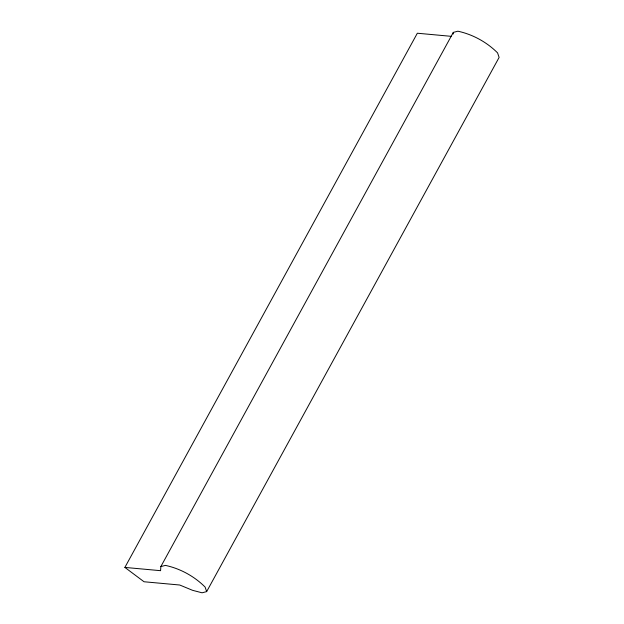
<?xml version="1.0" encoding="UTF-8"?>
<svg xmlns="http://www.w3.org/2000/svg" width="624" height="624" viewBox="0 0 624 624"><rect width="100%" height="100%" fill="white"/><g stroke="black" fill="none" stroke-linecap="round" stroke-linejoin="round"><path stroke-width="0.94" d="M124.886 567.419L144.043 581.755L179.735 585.016L192.574 590.32L202.067 592.8L206.661 591.607L499.114 57.424L497.57 52.876C486.782 42.112 472.789 34.429 457.891 31.2L453.305 32.393L160.852 566.576L160.579 570.679L124.886 567.419L417.339 33.228L451.105 36.317M453.203 34.031L453.305 32.393M160.852 566.576L165.438 565.391C180.336 568.62 194.321 576.295 205.109 587.059L206.661 591.607"/></g></svg>
